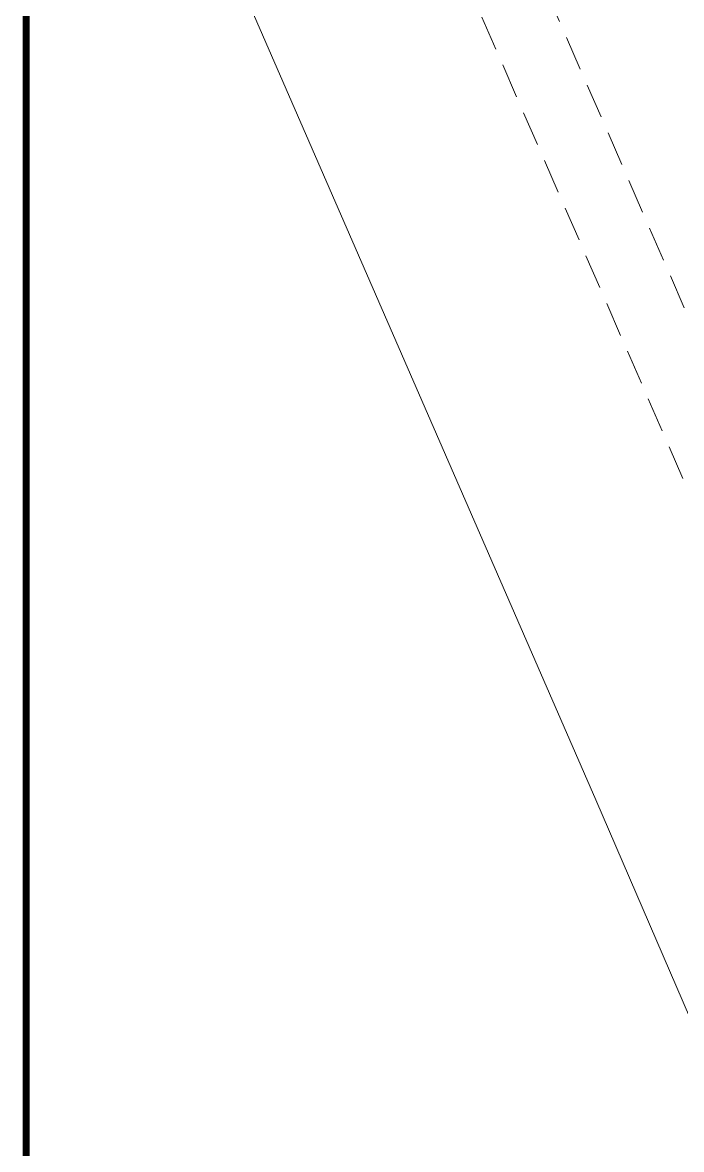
# Model space of a CAD drawing. Header units: inches. Extents: x 27644242 to 29761523, y -859349 to 216979.
# Drawn here: x 29131711 to 29145954, y -572064 to -547706 of the extents above; entities that cross this region are included whole.
import ezdxf

# ---------------------------------------------------------------- set-up
doc = ezdxf.new("R2010")
doc.units = ezdxf.units.IN
doc.header["$MEASUREMENT"] = 0
doc.linetypes.add('01-Xref Col Podium Lvl-1$0$HIDDEN', pattern=[0.375, 0.25, -0.125])
doc.layers.get('Defpoints').update_dxf_attribs({"color": 8})
doc.layers.add('RVA Site Boundary', color=17, linetype='Continuous', lineweight=15)

msp = doc.modelspace()

# ---------------------------------------------------------------- linework, layer by layer
at = {"layer": 'Defpoints', "linetype": 'Continuous', "const_width": 154.4}
msp.add_lwpolyline([(29240375.3, -530988.9), (29240375.3, -605238.9), (29131788.6, -605238.9), (29131788.6, -530988.9)], close=True, dxfattribs=at)
at = {"layer": 'RVA Site Boundary', "ltscale": 500}
msp.add_lwpolyline([(29191821.2, -568391.2), (29184519.6, -568808.1), (29176547.6, -569533.7), (29176264.7, -569593.8), (29175666.3, -569735.6), (29156747.8, -574712.9), (29155107.9, -575178.4), (29154832.7, -575256), (29153706.8, -575517.9), (29153352, -575599.6), (29149738.6, -576615.1), (29149397.2, -576763), (29149042.3, -575941), (29144106, -564508.4), (29136655.6, -547413.4), (29132404.4, -537803.7), (29140221.6, -537701.1), (29156839.6, -537536.3), (29163410, -537595.5), (29170876.8, -537573.5), (29185199.1, -537578.8), (29209458.9, -537597.8)], dxfattribs=at)
at = {"layer": 'RVA Site Boundary', "color": 252, "linetype": '01-Xref Col Podium Lvl-1$0$HIDDEN', "ltscale": 3000}
for points in [[(29191488.7, -563902.8), (29184187.3, -564319.7), (29175874.2, -565076.4), (29175278.5, -565202.9), (29174574.6, -565369.7), (29155560.6, -570372), (29153883.3, -570848.3), (29153712.2, -570896.5), (29152692.4, -571133.7), (29152238, -571238.3), (29151948.5, -571319.7), (29148234.3, -562717.6), (29140775.9, -545604.2), (29139276.1, -542213.9), (29140273.5, -542200.8), (29156841.6, -542036.5), (29163396.4, -542095.6), (29170882.6, -542073.5), (29185196.5, -542078.8), (29209447.7, -542097.7)], [(29191377.9, -562406.7), (29184076.5, -562823.6), (29175649.7, -563590.7), (29174949.8, -563739.2), (29174210.8, -563914.4), (29155164.9, -568925.1), (29153475.1, -569404.9), (29153338.7, -569443.3), (29152823.9, -569563.1), (29149610.4, -562120.6), (29142149.3, -545001.1), (29141568.4, -543688), (29156842.3, -543536.6), (29163391.9, -543595.6), (29170884.5, -543573.5), (29185195.6, -543578.8), (29209444, -543597.7)]]:
    msp.add_lwpolyline(points, dxfattribs=at)

doc.saveas('drawing.dxf')
